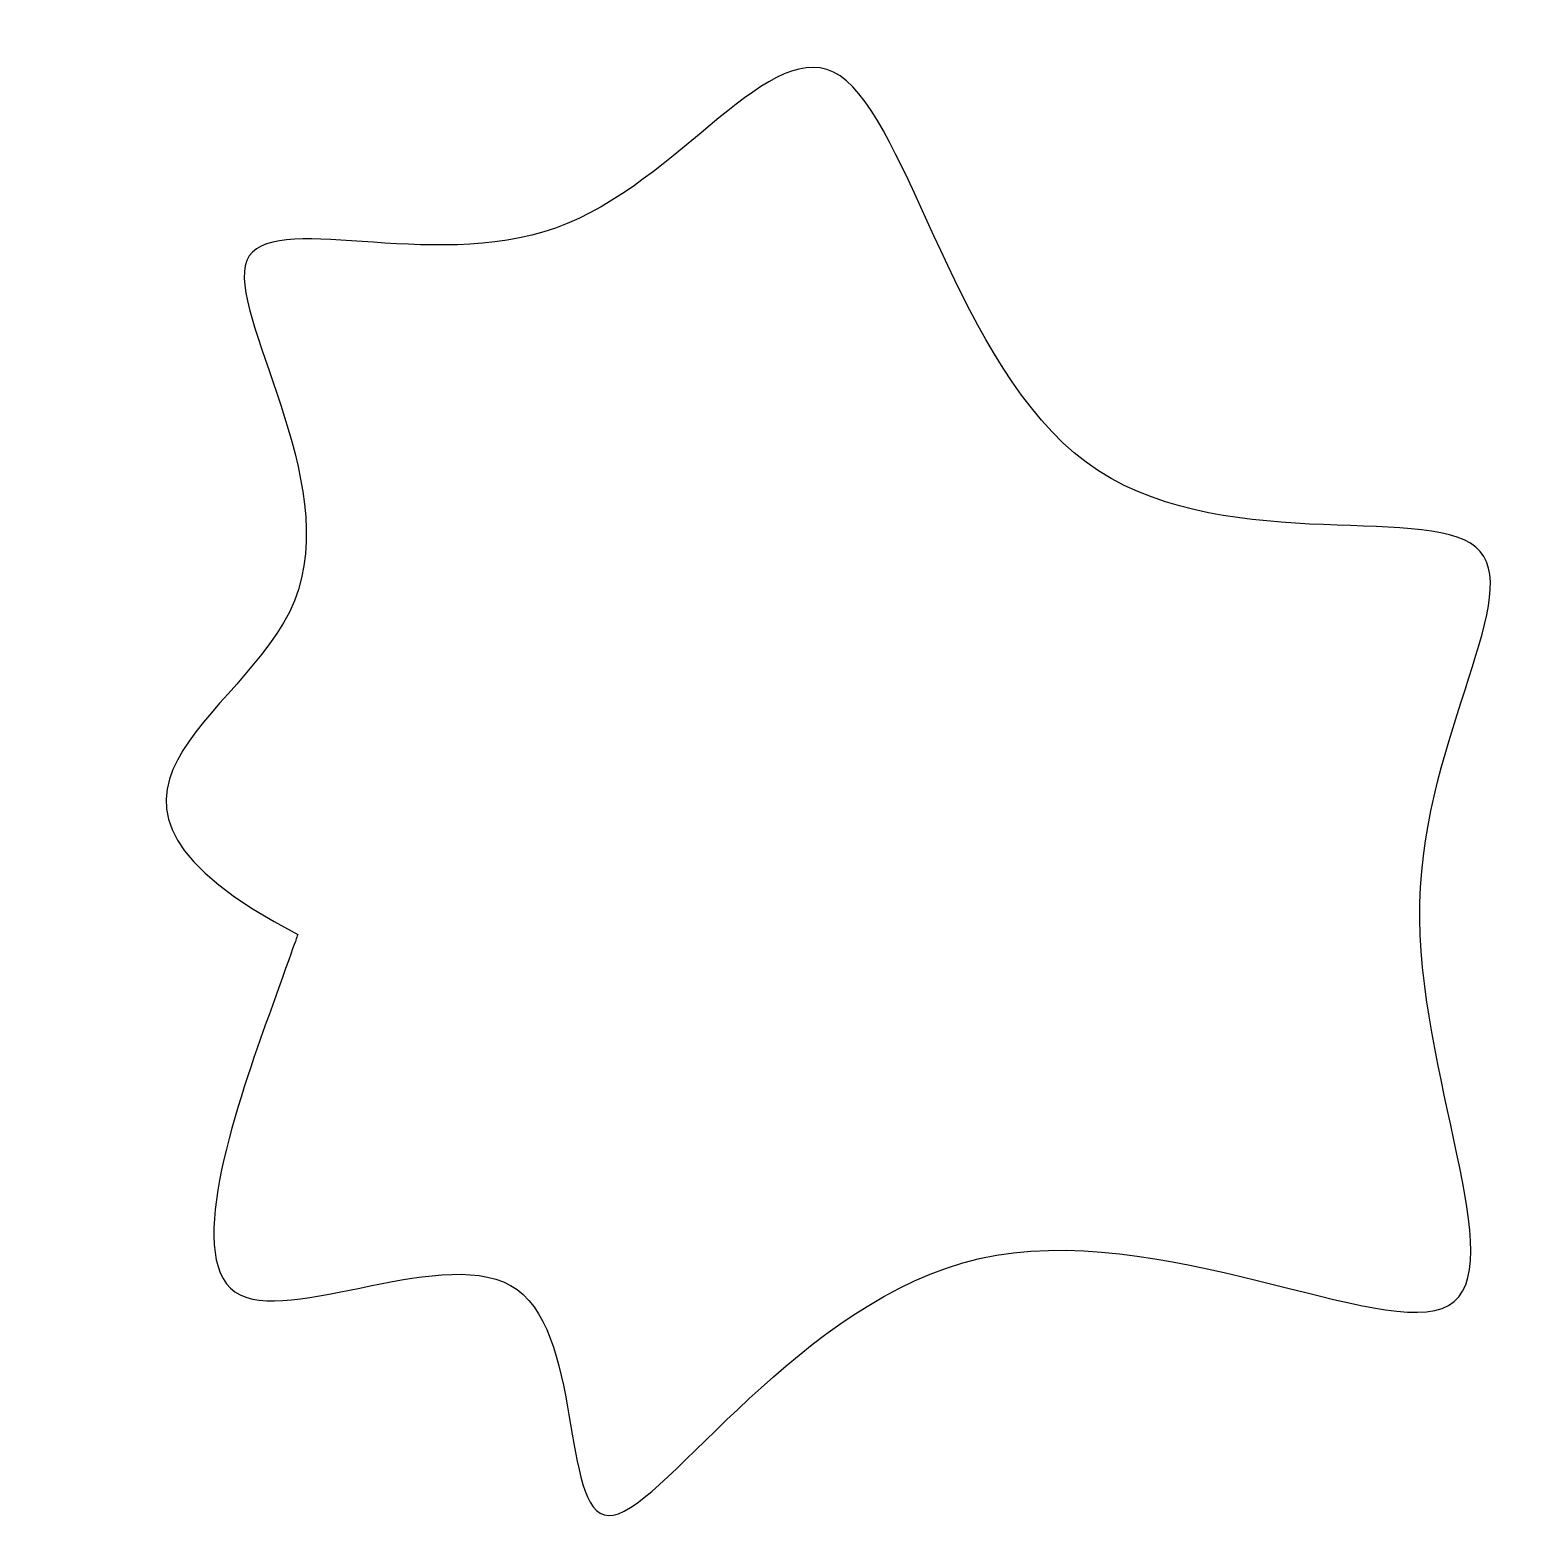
# Model space of a CAD drawing. Extents: x -7.7 to 8.8, y -8.5 to 8.
import ezdxf

# ---------------------------------------------------------------- set-up
doc = ezdxf.new("R2010")
doc.units = 0
doc.layers.add('Default', color=7, linetype='Continuous')

msp = doc.modelspace()

# ---------------------------------------------------------------- linework, layer by layer
at = {"layer": 'Default'}
msp.add_open_spline([(-4.767, -2.021), (-7.726, -0.466), (-2.961, 1.14), (-6.873, 6.71), (-1.522, 4.584), (1.453, 9.671), (3.058, 1.542), (9.981, 3.348), (6.52, -1.369), (9.73, -7.892), (2.256, -3.778), (-2.158, -10.602), (-1.306, -4.43), (-6.673, -7.34), (-4.767, -2.021), (-4.767, -2.021), (-4.767, -2.021)], degree=3, dxfattribs=at)

doc.saveas('drawing.dxf')
